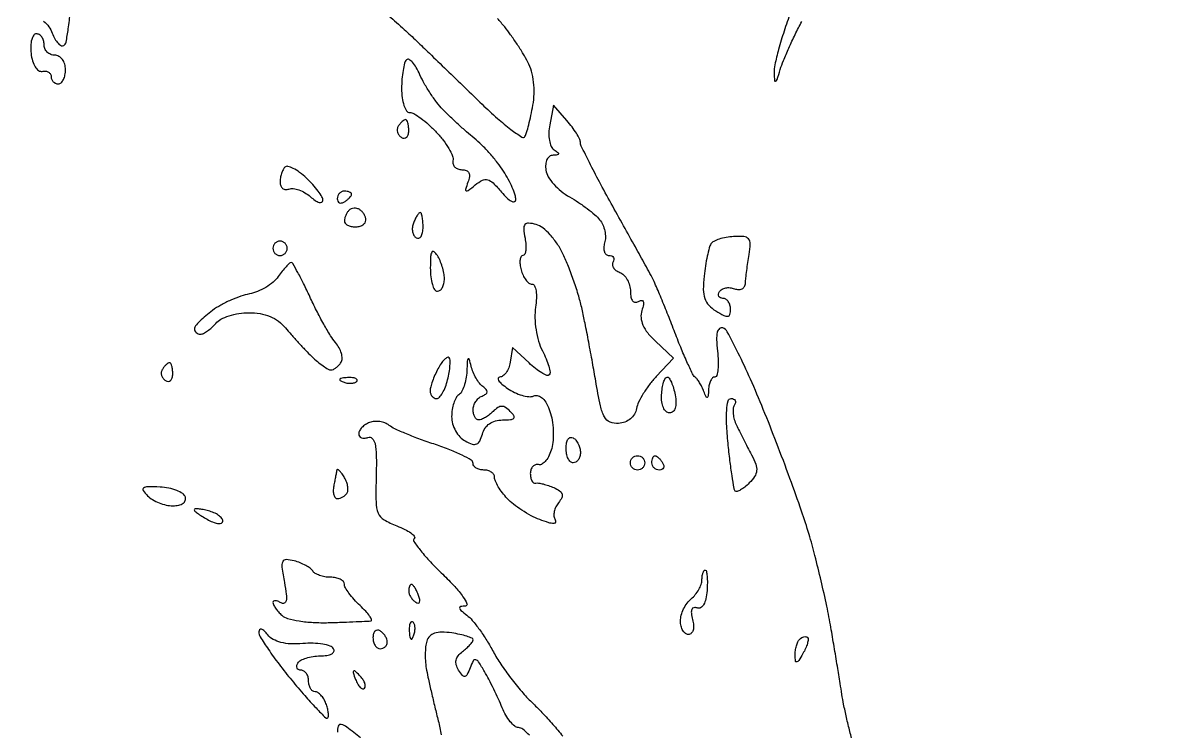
# Model space of a CAD drawing. Extents: x 0 to 102, y 0 to 135.
# Drawn here: x 12.95 to 26.6, y 105.44 to 113.83 of the extents above; entities that cross this region are included whole.
import ezdxf

# ---------------------------------------------------------------- set-up
doc = ezdxf.new("R2010")
doc.units = 0
doc.header["$MEASUREMENT"] = 0

msp = doc.modelspace()

# ---------------------------------------------------------------- linework, layer by layer
for points in [[(30.835569, 68.0607, 0.000004), (30.856286, 64.932268, 0.000002), (30.883525, 60.825814, 0.000002), (30.912326, 56.488502, 0.000002), (30.938318, 52.5789, -0.000116)], [(13.19298, 113.850661, -0.064026), (13.254578, 113.786802, -0.07142), (13.295338, 113.711641, 0.03599), (13.326942, 113.642044, 0.060599), (13.364122, 113.589883, 0.088488), (13.400723, 113.56183, 0.263621), (13.431156, 113.562989, 0.211185), (13.458164, 113.602384, 0.0104), (13.484486, 113.761528, 0.015338), (13.506592, 113.957301, 0.010338)], [(17.275985, 113.916417, -0.004039), (17.459759, 113.753083, -0.007606), (17.605014, 113.6178, -0.000507), (17.755732, 113.472791, -0.000208), (17.959796, 113.275895, -0.000206), (18.178614, 113.064413, -0.000265), (18.379735, 112.869668, 0.01155), (18.561525, 112.701422, 0.019984), (18.721145, 112.571375, 0.015643), (18.850766, 112.480313, 0.431575), (18.887125, 112.488968, 0.059129), (18.906077, 112.533287, 0.008972), (18.93163, 112.626326, 0.009944), (18.957757, 112.737804, 0.00846), (18.980983, 112.8564, 0.036819), (18.995075, 112.992885, 0.036282), (18.989112, 113.130642, 0.037973), (18.964171, 113.25915, 0.05332), (18.921499, 113.367827, 0.016448), (18.866835, 113.464737, 0.009289), (18.79459, 113.578685, 0.009265), (18.717373, 113.691031, 0.015003), (18.647154, 113.783267, 0.009977), (18.561031, 113.885381, 0.003066)], [(22.029221, 113.956567, 0.010179), (21.952257, 113.733741, 0.011804), (21.888397, 113.518648, 0.010885), (21.842793, 113.334864, 0.066176), (21.834072, 113.237467, 0.010406), (21.839802, 113.147578, 0.548545), (21.852566, 113.140887, 0.184639), (21.869275, 113.161338, 0.004493), (21.907211, 113.2794, -0.021882), (21.94517, 113.384805, -0.007579), (22.008831, 113.533475, -0.007512), (22.084012, 113.695362, -0.008663), (22.160657, 113.847335, 0.018294)], [(22.77224, 105.295325, -0.007647), (22.731223, 105.446752, -0.005877), (22.690922, 105.613256, -0.005946), (22.65691, 105.769885, -0.014048), (22.636251, 105.887525, 0.003408), (22.616386, 106.016717, 0.000925), (22.583193, 106.2208, 0.000936), (22.544667, 106.452233, 0.000972), (22.505755, 106.6806, 0.009406), (22.45774, 106.930897, 0.005418), (22.391003, 107.2305, 0.005411), (22.317442, 107.530017, 0.009012), (22.248233, 107.7804, 0.011661), (22.160003, 108.054871, 0.004184), (22.021978, 108.441724, 0.004148), (21.863542, 108.863447, 0.004902), (21.706505, 109.259517, 0.007384), (21.554075, 109.617999, 0.011104), (21.409681, 109.925493, 0.006164), (21.280557, 110.177466, 0.193139), (21.228262, 110.221813, 0.259978), (21.187814, 110.214162, 0.163251), (21.161936, 110.172096, 0.067722), (21.153897, 110.085557, 0.018403), (21.164825, 109.948246, -0.020531), (21.173678, 109.830686, -0.034384), (21.170247, 109.731677, -0.039225), (21.157092, 109.660108, -0.339902), (21.133012, 109.6416, 0.200049), (21.106655, 109.630615, 0.07915), (21.083299, 109.59811, 0.061595), (21.066248, 109.550221, 0.043511), (21.058721, 109.49355, -0.007783), (21.053929, 109.41464, -0.289553), (21.043663, 109.400847, -0.403256), (21.030405, 109.406444, -0.010258), (21.003736, 109.4724, 0.024343), (20.981124, 109.524084, 0.022866), (20.953163, 109.574449, 0.023515), (20.924245, 109.61676, 0.069482), (20.899409, 109.6416, -0.119977), (20.86984, 109.677776, -0.005735), (20.803487, 109.820582, -0.009116), (20.729107, 109.993959, -0.006415), (20.651533, 110.1915, 0.004583), (20.571219, 110.398242, 0.004843), (20.488555, 110.599695, 0.004635), (20.414044, 110.77191, 0.021869), (20.366126, 110.8683, 0.000372), (20.309877, 110.969854, 0.000051), (20.192839, 111.180735, 0.000059), (20.054187, 111.430433, 0.00005), (19.907586, 111.694309, -0.004246), (19.767729, 111.9511, -0.006277), (19.649815, 112.178889, -0.00311), (19.553695, 112.373436, -0.113654), (19.5426, 112.421615, 0.120142), (19.533303, 112.459749, 0.020356), (19.495867, 112.525286, 0.021221), (19.444419, 112.600146, 0.017474), (19.383509, 112.675544), (19.224418, 112.858978), (19.179739, 112.625255, 0.040538), (19.169373, 112.529518, 0.05131), (19.176102, 112.440814, 0.060134), (19.197877, 112.370009, 0.147462), (19.23308, 112.329161, -0.023148), (19.276201, 112.298832, -0.288149), (19.282766, 112.280871, -0.321285), (19.269395, 112.268702, -0.026271), (19.219466, 112.265495, 0.154311), (19.177455, 112.251675, 0.125632), (19.146911, 112.215178, 0.094395), (19.13198, 112.158744, 0.055923), (19.134866, 112.088952, 0.099194), (19.163166, 112.011615, 0.043558), (19.228193, 111.92347, 0.04083), (19.315923, 111.838991, 0.043268), (19.414612, 111.771702, -0.018015), (19.518947, 111.708025, -0.015692), (19.623464, 111.634136, -0.015968), (19.71379, 111.561288, -0.044144), (19.770725, 111.5028, -0.068222), (19.806995, 111.443304, -0.05015), (19.830661, 111.369687, -0.050673), (19.839001, 111.293859, -0.075309), (19.829561, 111.22785, 0.05862), (19.819527, 111.171189, 0.097377), (19.826081, 111.12329, 0.135751), (19.847675, 111.091724, 0.177059), (19.880292, 111.0798, -0.086585), (19.913143, 111.074068, -0.165448), (19.933844, 111.057553, -0.179296), (19.939212, 111.032927, -0.103718), (19.928779, 111.004065, 0.160704), (19.920964, 110.971409, 0.122111), (19.932855, 110.936327, 0.094924), (19.963522, 110.904004, 0.064087), (20.008386, 110.87982, -0.10731), (20.056735, 110.848129, -0.066492), (20.097666, 110.793611, -0.062048), (20.125366, 110.725697, -0.06593), (20.1348, 110.654462, 0.042873), (20.140765, 110.585023, 0.124536), (20.160229, 110.541342, 0.21742), (20.190585, 110.525706, 0.151401), (20.228464, 110.535502, -0.101002), (20.264957, 110.548916, -0.35087), (20.285248, 110.537191, -0.145492), (20.288401, 110.499281, -0.025343), (20.269977, 110.42908, 0.097772), (20.260348, 110.343779, 0.083544), (20.282695, 110.255979, 0.065983), (20.339025, 110.163625, 0.034298), (20.431008, 110.064498), (20.644189, 109.864226), (20.440021, 109.647163, 0.026556), (20.359712, 109.552145, 0.024174), (20.287198, 109.446209, 0.024938), (20.231703, 109.345121, 0.068367), (20.206476, 109.267877, -0.092136), (20.18155, 109.202233, -0.083526), (20.134035, 109.147322, -0.080006), (20.069134, 109.109196, -0.074668), (19.993971, 109.092197, -0.118854), (19.893475, 109.10875, -0.170848), (19.827353, 109.168916, -0.072329), (19.77927, 109.30077, -0.009628), (19.724305, 109.59282, 0.002922), (19.68567, 109.814416, 0.002264), (19.641093, 110.055294, 0.002289), (19.597446, 110.279711, 0.005511), (19.562552, 110.4453, 0.017571), (19.523126, 110.597262, 0.010509), (19.466183, 110.775024, 0.010515), (19.401967, 110.949829, 0.017935), (19.340109, 111.092563, 0.036007), (19.271049, 111.214078, 0.036422), (19.185508, 111.323935, 0.038918), (19.096996, 111.407825, 0.106657), (19.020553, 111.446491, 0.039707), (18.929483, 111.462725, 0.249203), (18.887249, 111.445294, 0.197297), (18.872112, 111.396589, 0.02516), (18.887581, 111.285678, -0.02895), (18.897978, 111.206761, -0.049237), (18.896297, 111.140277, -0.068513), (18.884096, 111.094498, -0.302092), (18.861989, 111.0798, 0.278802), (18.840589, 111.066862, 0.090612), (18.829116, 111.030097, 0.060046), (18.829018, 110.975455, 0.03442), (18.841287, 110.9106, 0.043905), (18.864447, 110.845857, 0.054691), (18.89731, 110.791102, 0.064813), (18.934348, 110.753608, 0.167047), (18.969869, 110.7414, -0.294746), (18.999743, 110.722114, -0.067621), (19.017713, 110.661728, -0.048534), (19.022781, 110.573255, -0.0276), (19.012608, 110.46645, 0.045356), (19.005196, 110.342027, 0.031301), (19.018413, 110.201428, 0.031413), (19.048923, 110.064425, 0.0476), (19.093844, 109.950988, -0.020037), (19.137777, 109.855725, -0.029342), (19.167979, 109.768512, -0.02899), (19.183545, 109.697823, -0.240529), (19.173731, 109.667531, -0.300941), (19.145395, 109.661765, -0.03703), (19.085843, 109.691115, -0.033908), (19.013046, 109.740889, -0.021303), (18.934843, 109.808122), (18.7389, 109.991657), (18.711866, 109.816628, -0.051758), (18.694294, 109.749675, -0.064707), (18.664121, 109.693015, -0.077983), (18.626603, 109.654648, -0.16162), (18.587292, 109.6416, 0.341917), (18.570043, 109.628243, 0.219731), (18.574789, 109.602107, 0.064796), (18.614322, 109.558951, 0.022193), (18.6817, 109.507154, 0.040258), (18.763754, 109.459018, 0.041756), (18.851483, 109.425334, 0.045403), (18.931935, 109.409661, 0.117552), (18.990141, 109.417411, -0.163501), (19.043847, 109.419683, -0.119712), (19.095997, 109.389814, -0.082169), (19.143493, 109.327126, -0.040087), (19.183078, 109.234607, -0.041698), (19.208262, 109.132057, -0.027909), (19.220529, 109.011802, -0.028133), (19.219294, 108.893081, -0.048417), (19.203222, 108.7956, -0.043793), (19.174446, 108.716199, -0.061774), (19.134596, 108.652441, -0.079241), (19.090424, 108.61286, -0.198678), (19.048661, 108.60525, 0.13237), (19.011249, 108.603333, 0.127606), (18.979264, 108.58291, 0.10924), (18.957809, 108.546383, 0.078528), (18.9504, 108.4995, 0.048678), (18.955046, 108.451893, 0.07899), (18.969038, 108.413822, 0.112983), (18.989705, 108.390954, 0.207791), (19.01385, 108.386031, -0.089744), (19.047967, 108.387041, -0.022532), (19.102786, 108.376243, -0.022276), (19.165347, 108.357977, -0.020803), (19.227509, 108.333851, -0.043537), (19.296666, 108.296175, -0.171854), (19.325351, 108.258013, -0.194147), (19.321803, 108.213401, -0.057526), (19.283676, 108.154926, 0.062024), (19.251778, 108.105033, 0.062744), (19.233244, 108.049033, 0.068994), (19.230223, 107.995655, 0.118635), (19.244052, 107.953562, -0.217787), (19.247798, 107.923677, -0.330424), (19.227505, 107.908933, -0.074695), (19.167732, 107.918519, -0.013799), (19.062142, 107.955363, -0.031597), (18.960754, 108.001432, -0.02141), (18.851406, 108.065866, -0.021617), (18.750737, 108.137511, -0.039776), (18.676607, 108.20537, -0.024956), (18.619498, 108.273155, -0.027286), (18.57123, 108.34437, -0.02818), (18.537064, 108.409241, -0.107515), (18.5274, 108.453663, 0.142554), (18.517619, 108.487273, 0.099664), (18.490123, 108.51591, 0.084368), (18.449006, 108.535202, 0.067698), (18.4005, 108.5418, -0.059406), (18.351969, 108.547586, -0.07832), (18.310877, 108.564654, -0.096705), (18.283355, 108.589926, -0.160145), (18.2736, 108.619601, 0.263608), (18.25234, 108.657124, 0.018766), (18.143131, 108.71711, 0.022537), (17.999649, 108.781133, 0.014824), (17.82945, 108.842295, -0.009031), (17.651729, 108.903845, -0.010478), (17.485021, 108.968969, -0.009589), (17.346575, 109.029563, -0.059555), (17.280627, 109.070059, 0.077106), (17.231112, 109.098131, 0.05449), (17.169109, 109.11416, 0.054199), (17.104689, 109.116468, 0.073615), (17.047977, 109.10382, 0.053521), (16.999031, 109.07875, 0.056814), (16.957593, 109.044285, 0.063595), (16.929371, 109.0061, 0.128058), (16.92, 108.97011, 0.150163), (16.928835, 108.941356, 0.152518), (16.952246, 108.922736, 0.116198), (16.987788, 108.917805, 0.068328), (17.029774, 108.927635, -0.304023), (17.080111, 108.916173, -0.137402), (17.113064, 108.85342, -0.049316), (17.128286, 108.717943, -0.009772), (17.12677, 108.473548, 0.009675), (17.12477, 108.160987, 0.094672), (17.151098, 108.032253, 0.162581), (17.219422, 107.95322, 0.043697), (17.370967, 107.88034, -0.022867), (17.465893, 107.839459, -0.043242), (17.537358, 107.796737, -0.065055), (17.577875, 107.7586, -0.385307), (17.576545, 107.731945, 0.362963), (17.573277, 107.695339, 0.01628), (17.65462, 107.586055, 0.020931), (17.768929, 107.454209, 0.012658), (17.914509, 107.307474, -0.014942), (18.055571, 107.163986, -0.031665), (18.153985, 107.0432, -0.053357), (18.201034, 106.959826, -0.532006), (18.182985, 106.931709, 0.039671), (18.126449, 106.925948, 0.405903), (18.114044, 106.908527, 0.180608), (18.129685, 106.880549, 0.013249), (18.199459, 106.824451, -0.056818), (18.264015, 106.762575, -0.016692), (18.348269, 106.65395, -0.016531), (18.435562, 106.524492, -0.017053), (18.513162, 106.390862, 0.025155), (18.600778, 106.245457, 0.014629), (18.719513, 106.079793, 0.014602), (18.848526, 105.920358, 0.023817), (18.968003, 105.793931, -0.011961), (19.087547, 105.673294, -0.008375), (19.21661, 105.531998, -0.008455), (19.335762, 105.392392, -0.017399)], [(31.042661, 24.1956, 0.000001), (31.037549, 23.023692, 0.000001), (31.032419, 21.846099, 0.000001), (31.02793, 20.814404, 0.000005)], [(18.941595, 105.403421, 0.025021), (18.860774, 105.475504, 0.165073), (18.810626, 105.493871, -0.169882), (18.766637, 105.510451, -0.046596), (18.713732, 105.563857, -0.041471), (18.661375, 105.639626, -0.033076), (18.617653, 105.72885, 0.009861), (18.57286, 105.832126, 0.006288), (18.516908, 105.950505, 0.006316), (18.459093, 106.065247, 0.011677), (18.408797, 106.156721, 0.010836), (18.339026, 106.271097, 0.188702), (18.304391, 106.296263, 0.348785), (18.274677, 106.283141, 0.029349), (18.237669, 106.201392, -0.021008), (18.202887, 106.121016, -0.237218), (18.176161, 106.100507, -0.278752), (18.146845, 106.111374, -0.027462), (18.101427, 106.175371, -0.072946), (18.074399, 106.236444, -0.121158), (18.072726, 106.292426, -0.116109), (18.097372, 106.344448, -0.063584), (18.148278, 106.393827, 0.021059), (18.196263, 106.433051, 0.026939), (18.236787, 106.47324, 0.026737), (18.266163, 106.509404, 0.158495), (18.2736, 106.532274, 0.300313), (18.260839, 106.551604, 0.02288), (18.199341, 106.574617, 0.02547), (18.117692, 106.596459, 0.016184), (18.020804, 106.613899, 0.031918), (17.901765, 106.623671, 0.083771), (17.817292, 106.610986, 0.12126), (17.760456, 106.575547, 0.116669), (17.725574, 106.517305, 0.052643), (17.712034, 106.451237, 0.022368), (17.707311, 106.360885, 0.021835), (17.710847, 106.263163, 0.026703), (17.72299, 106.172554, 0.007592), (17.744932, 106.065304, 0.002549), (17.780135, 105.909404, 0.002535), (17.820846, 105.737277, 0.002899), (17.861567, 105.573099, -0.024013), (17.895211, 105.407892, -0.021022)], [(16.94115, 105.373252, 0.007531), (16.779971, 105.499766, 0.10291), (16.713064, 105.5317, 0.389895), (16.679113, 105.513006, 0.083353), (16.667551, 105.44027, 0.102791)]]:
    msp.add_lwpolyline(points, format="xyb")
for points in [[(13.107381, 113.7024, 0.249719), (13.074872, 113.685084, 0.081602), (13.051527, 113.634059, 0.058686), (13.04024, 113.558875, 0.036601), (13.043931, 113.46975, 0.042591), (13.061933, 113.380801, 0.068835), (13.093532, 113.31047, 0.095899), (13.13349, 113.26766, 0.209497), (13.17645, 113.25825, -0.077768), (13.21685, 113.259955, -0.10725), (13.251136, 113.248336, -0.125576), (13.273897, 113.225352, -0.133456), (13.2822, 113.1948, 0.099038), (13.288659, 113.162513, 0.097945), (13.307051, 113.135051, 0.097945), (13.334513, 113.116659, 0.099038), (13.3668, 113.1102, 0.191087), (13.399107, 113.123015, 0.088204), (13.426549, 113.159902, 0.068025), (13.445166, 113.214646, 0.048028), (13.4514, 113.2794, 0.072314), (13.441936, 113.344492, 0.08892), (13.414388, 113.39925, 0.10214), (13.373209, 113.435639, 0.130775), (13.3245, 113.4486, -0.099038), (13.27607, 113.458288, -0.097945), (13.234877, 113.485877, -0.097945), (13.207288, 113.52707, -0.099038), (13.1976, 113.5755, 0.069375), (13.190838, 113.624001, 0.085452), (13.171098, 113.665123, 0.100013), (13.141785, 113.692618, 0.139401)], [(17.644776, 113.217359, 0.028412), (17.601684, 113.302997, 0.053083), (17.556069, 113.365681, 0.084278), (17.515195, 113.397898, 0.332705), (17.485409, 113.393609, 0.132421), (17.462937, 113.354551, 0.022572), (17.444581, 113.269944, 0.023258), (17.431837, 113.166006, 0.018876), (17.4276, 113.0538, 0.032332), (17.434593, 112.945775, 0.049789), (17.455814, 112.854638, 0.064184), (17.486758, 112.791623, 0.251654), (17.523649, 112.7718, -0.135501), (17.574029, 112.757892, -0.024413), (17.65576, 112.703459, -0.024753), (17.747694, 112.628221, -0.020175), (17.838512, 112.53915, -0.025699), (17.920628, 112.442323, -0.031572), (17.986448, 112.343777, -0.033041), (18.029715, 112.256378, -0.151904), (18.034854, 112.20075, 0.123187), (18.036295, 112.160469, 0.126476), (18.05657, 112.126064, 0.112918), (18.093182, 112.103019, 0.084425), (18.140336, 112.095, -0.088308), (18.193138, 112.085601, -0.193169), (18.223126, 112.058549, -0.153291), (18.230067, 112.012929, -0.051381), (18.212805, 111.94695, 0.011285), (18.182987, 111.861572, 0.401594), (18.191345, 111.844284, 0.258274), (18.215049, 111.847837, 0.007137), (18.299583, 111.914612, -0.053506), (18.383182, 111.968899, -0.186146), (18.44613, 111.975275, -0.131157), (18.510894, 111.937506, -0.021869), (18.608708, 111.830012, 0.025896), (18.673115, 111.760365, 0.069546), (18.727382, 111.72048, 0.195065), (18.761522, 111.716721, 0.328419), (18.778385, 111.738427, 0.086058), (18.77006, 111.79512, 0.021712), (18.737009, 111.882681, 0.021507), (18.689876, 111.980918, 0.020229), (18.633577, 112.076827, 0.023878), (18.562559, 112.176513, 0.014943), (18.470612, 112.286424, 0.014992), (18.37333, 112.389496, 0.026298), (18.286101, 112.46783, -0.009624), (18.197244, 112.542428, -0.00586), (18.09503, 112.633783, -0.005871), (17.995779, 112.726768, -0.010334), (17.916291, 112.80623, -0.028635), (17.843824, 112.890942, -0.016685), (17.766426, 113.00004, -0.016648), (17.695973, 113.114858, -0.026929)], [(17.474893, 112.6872, 0.145859), (17.457262, 112.681945, 0.040575), (17.434247, 112.664066, 0.037297), (17.410288, 112.638588, 0.031646), (17.388913, 112.608446, 0.108373), (17.376933, 112.574327, 0.099685), (17.379794, 112.537216, 0.095498), (17.397094, 112.502825, 0.090427), (17.42622, 112.476553, 0.136093), (17.458872, 112.467056, 0.190788), (17.486943, 112.477767, 0.140899), (17.505888, 112.508717, 0.067432), (17.5122, 112.555307, 0.026751), (17.509494, 112.605846, 0.042195), (17.501241, 112.648456, 0.051652), (17.489286, 112.678487, 0.279105)], [(16.300374, 111.996427, 0.028336), (16.220887, 112.063043, 0.043826), (16.144712, 112.110091, 0.053923), (16.081787, 112.133628, 0.264844), (16.046574, 112.123974, 0.080706), (16.024631, 112.093518, 0.037737), (16.006195, 112.048389, 0.036119), (15.993616, 111.997031, 0.042021), (15.9894, 111.94695, 0.093762), (15.997496, 111.904154, 0.135826), (16.020464, 111.87356, 0.143344), (16.054854, 111.860138, 0.109159), (16.09515, 111.865411, -0.121027), (16.146298, 111.870888, -0.052271), (16.213326, 111.854582, -0.047535), (16.284479, 111.82125, -0.04592), (16.34895, 111.774749, 0.030351), (16.405854, 111.730953, 0.073627), (16.45351, 111.708033, 0.170847), (16.483667, 111.709153, 0.308033), (16.497, 111.728741, 0.134233), (16.485153, 111.772073, 0.024953), (16.439241, 111.841597, 0.025147), (16.375652, 111.919621, 0.02063)], [(16.7508, 111.8412, 0.105053), (16.71852, 111.834342, 0.099167), (16.691051, 111.814882, 0.09642), (16.67264, 111.785807, 0.093332), (16.6662, 111.751607, 0.108972), (16.672823, 111.721579, 0.182303), (16.691051, 111.703691, 0.161196), (16.718474, 111.701059, 0.082592), (16.7508, 111.7143, 0.029505), (16.783183, 111.737057, 0.035638), (16.810549, 111.762186, 0.038439), (16.829855, 111.786065, 0.151918), (16.8354, 111.803893, 0.210953), (16.829101, 111.818159, 0.081139), (16.810549, 111.830241, 0.061769), (16.783189, 111.838464, 0.042167)], [(16.9318, 111.622407, 0.081757), (16.899914, 111.63553, 0.074868), (16.864493, 111.638292, 0.077739), (16.831056, 111.630575, 0.101199), (16.8049, 111.6133, 0.055296), (16.784187, 111.587418, 0.038722), (16.766692, 111.554383, 0.039128), (16.754739, 111.519645, 0.063383), (16.7508, 111.4887, 0.17482), (16.760503, 111.461798, 0.093122), (16.788077, 111.438909, 0.073362), (16.829151, 111.423419, 0.053595), (16.8777, 111.4182, 0.06085), (16.926226, 111.424128, 0.079459), (16.967323, 111.441585, 0.097386), (16.994837, 111.467445, 0.156819), (17.0046, 111.497807, 0.079017), (16.999228, 111.531591, 0.05339), (16.983215, 111.567246, 0.052641), (16.95965, 111.599299, 0.069632)], [(17.648151, 111.5874, 0.220306), (17.63243, 111.58012, 0.031518), (17.61067, 111.550919, 0.030936), (17.587924, 111.510778, 0.021825), (17.567246, 111.463209, 0.066719), (17.555084, 111.411996, 0.072258), (17.557355, 111.360812, 0.081026), (17.573184, 111.317487, 0.126981), (17.600495, 111.289016, 0.214542), (17.631075, 111.284991, 0.177225), (17.657634, 111.304872, 0.099152), (17.675625, 111.349948, 0.045552), (17.6814, 111.413207, 0.017964), (17.679, 111.479979, 0.029198), (17.671633, 111.536231, 0.029196), (17.661132, 111.577881, 0.327354)], [(21.355257, 111.303607, 0.030274), (21.26716, 111.293331, 0.035087), (21.185298, 111.272708, 0.037673), (21.119957, 111.245676, 0.137981), (21.087245, 111.2157, 0.074096), (21.06704, 111.168809, 0.012217), (21.044076, 111.072684, 0.013195), (21.022651, 110.957352, 0.011318), (21.006075, 110.835, 0.027595), (20.997096, 110.677208, 0.082247), (21.014544, 110.570754, 0.106684), (21.061857, 110.491672, 0.067419), (21.145477, 110.423433, 0.016025), (21.2412, 110.368909, 0.152893), (21.286904, 110.360484, 0.311185), (21.311604, 110.382346, 0.0608), (21.3192, 110.444583, 0.068464), (21.312489, 110.493361, 0.084869), (21.292882, 110.534713, 0.099833), (21.263772, 110.562363, 0.141097), (21.229607, 110.5722, -0.102575), (21.199338, 110.578476, -0.178572), (21.18102, 110.595966, -0.16638), (21.177713, 110.622211, -0.087518), (21.190016, 110.653105, -0.126981), (21.218487, 110.680416, -0.081026), (21.261812, 110.696245, -0.072258), (21.312996, 110.698516, -0.066719), (21.364209, 110.686354, 0.081649), (21.41312, 110.676262, 0.12914), (21.454698, 110.6854, 0.145579), (21.483143, 110.71256, 0.115214), (21.495357, 110.753499, -0.013046), (21.500484, 110.812553, -0.004136), (21.511154, 110.90032, -0.004126), (21.524671, 110.998002, -0.004579), (21.539367, 111.092107, 0.029254), (21.552636, 111.217323, 0.193192), (21.532365, 111.27563, 0.198898), (21.477832, 111.302774, 0.031203)], [(15.9894, 111.249, 0.099038), (15.957113, 111.242541, 0.097945), (15.929651, 111.224149, 0.097945), (15.911259, 111.196687, 0.099038), (15.9048, 111.1644, 0.099038), (15.911259, 111.132113, 0.097945), (15.929651, 111.104651, 0.097945), (15.957113, 111.086259, 0.099038), (15.9894, 111.0798, 0.099038), (16.021687, 111.086259, 0.097945), (16.049149, 111.104651, 0.097945), (16.067541, 111.132113, 0.099038), (16.074, 111.1644, 0.099038), (16.067541, 111.196687, 0.097945), (16.049149, 111.224149, 0.097945), (16.021687, 111.242541, 0.099038)], [(17.8506, 111.0798, 0.07201), (17.811487, 111.124621, 0.473162), (17.78598, 111.120127, 0.116665), (17.770876, 111.06765, 0.010814), (17.767295, 110.93175, 0.029148), (17.772944, 110.826406, 0.045617), (17.791232, 110.737567, 0.057513), (17.818122, 110.675543, 0.267845), (17.8506, 110.6568, 0.17131), (17.882775, 110.668157, 0.095191), (17.909968, 110.70029, 0.075283), (17.92813, 110.748215, 0.055234), (17.933905, 110.80485, 0.044274), (17.927474, 110.870772, 0.027121), (17.908899, 110.946687, 0.027075), (17.882118, 111.020437, 0.042844)], [(16.120664, 110.9952, 0.191821), (16.100472, 110.987158, 0.016475), (16.060624, 110.946859, 0.019884), (16.015182, 110.893675, 0.014073), (15.968328, 110.830634, -0.065498), (15.907828, 110.764617, -0.038816), (15.820814, 110.702422, -0.038191), (15.72263, 110.652963, -0.052776), (15.628015, 110.625259, 0.038886), (15.526548, 110.59858, 0.021259), (15.406882, 110.551149, 0.02107), (15.288716, 110.492309, 0.031323), (15.191243, 110.430275, 0.017605), (15.109967, 110.366596, 0.023278), (15.040931, 110.302751, 0.021709), (14.989641, 110.245953, 0.16374), (14.976859, 110.21265, 0.117604), (14.981569, 110.188454, 0.105176), (14.996789, 110.167838, 0.097005), (15.020293, 110.154009, 0.084811), (15.048441, 110.1492, 0.117955), (15.084133, 110.157739, 0.036411), (15.131811, 110.186477, 0.034151), (15.182222, 110.227535, 0.031583), (15.228, 110.2761, -0.100543), (15.288569, 110.324846, -0.041045), (15.38656, 110.365723, -0.038475), (15.502455, 110.393624, -0.039856), (15.619887, 110.403, -0.04233), (15.753764, 110.391646, -0.055877), (15.871328, 110.357731, -0.060232), (15.971455, 110.301354, -0.062821), (16.053678, 110.223423, 0.008911), (16.121913, 110.143154, 0.005308), (16.205829, 110.049943, 0.005312), (16.291451, 109.958807, 0.009151), (16.364902, 109.885023, 0.017868), (16.43236, 109.824213, 0.022191), (16.499428, 109.772854, 0.02122), (16.558299, 109.735392, 0.131824), (16.592559, 109.7262, 0.111894), (16.620953, 109.732635, 0.050163), (16.653842, 109.752617, 0.046201), (16.685817, 109.781727, 0.046621), (16.711795, 109.816131, 0.142631), (16.724223, 109.860998, 0.065582), (16.715433, 109.921568, 0.057126), (16.688385, 109.987518, 0.050261), (16.646132, 110.048781, -0.03842), (16.587553, 110.129562, -0.010079), (16.506579, 110.26762, -0.010177), (16.420493, 110.429036, -0.010268), (16.341311, 110.59335, 0.007141), (16.268267, 110.747383, 0.011263), (16.20077, 110.877157, 0.005415), (16.140841, 110.983553, 0.267896)], [(14.683093, 109.8108, 0.145859), (14.665462, 109.805545, 0.040575), (14.642447, 109.787666, 0.037297), (14.618488, 109.762188, 0.031646), (14.597113, 109.732046, 0.108373), (14.585133, 109.697927, 0.099685), (14.587994, 109.660816, 0.095498), (14.605294, 109.626425, 0.090427), (14.63442, 109.600153, 0.136093), (14.667072, 109.590656, 0.190788), (14.695143, 109.601367, 0.140899), (14.714088, 109.632317, 0.067432), (14.7204, 109.678907, 0.026751), (14.717694, 109.729446, 0.042195), (14.709441, 109.772056, 0.051652), (14.697486, 109.802087, 0.279105)], [(17.988472, 109.870328, 0.337181), (17.966753, 109.873278, 0.067883), (17.933666, 109.848073, 0.046995), (17.895365, 109.801697, 0.026256), (17.857454, 109.739007, 0.019539), (17.822448, 109.666967, 0.019071), (17.792865, 109.591836, 0.019368), (17.772005, 109.523981, 0.06497), (17.766, 109.477962, 0.08227), (17.771705, 109.443527, 0.092341), (17.788157, 109.414285, 0.100644), (17.812659, 109.394732, 0.118782), (17.841429, 109.3878, 0.213803), (17.874207, 109.402488, 0.04856), (17.911029, 109.452861, 0.041994), (17.945642, 109.52447, 0.030109), (17.972446, 109.609283, 0.019563), (17.990847, 109.696995, 0.026593), (18.000084, 109.777326, 0.025651), (18.000736, 109.842366, 0.188209)], [(18.2509, 109.7685, 0.010342), (18.228023, 109.85263, 0.588461), (18.215353, 109.855474, 0.168352), (18.205084, 109.830792, 0.0044), (18.198814, 109.710043, -0.033167), (18.188822, 109.619064, -0.037413), (18.167032, 109.533901, -0.04057), (18.13765, 109.465623, -0.133217), (18.1044, 109.4301, 0.129409), (18.071877, 109.39587, 0.045798), (18.044651, 109.333386, 0.041723), (18.026048, 109.256025, 0.038165), (18.0198, 109.174284, 0.069446), (18.031613, 109.089641, 0.057011), (18.066453, 109.005182, 0.058527), (18.118126, 108.933114, 0.085312), (18.179662, 108.885198, 0.039748), (18.263885, 108.848397, 0.18037), (18.316527, 108.849682, 0.190625), (18.353714, 108.884888, 0.045091), (18.383241, 108.966821, -0.08383), (18.414733, 109.036767, -0.092172), (18.466647, 109.089863, -0.087182), (18.536747, 109.122771, -0.066343), (18.621, 109.134, 0.019148), (18.717734, 109.137706, 0.191066), (18.753465, 109.15515, 0.346684), (18.755579, 109.184623, 0.04743), (18.71352, 109.23552, 0.049631), (18.658298, 109.280746, 0.147822), (18.612, 109.29474, 0.147822), (18.565702, 109.280746, 0.049631), (18.51048, 109.23552, -0.030136), (18.466639, 109.196668, -0.031128), (18.4189, 109.163821, -0.032763), (18.374189, 109.140832, -0.102712), (18.34128, 109.134, -0.172346), (18.315456, 109.143174, -0.093787), (18.293481, 109.169206, -0.074189), (18.278614, 109.208001, -0.054516), (18.2736, 109.25385, -0.080037), (18.281498, 109.302874, -0.064268), (18.304664, 109.351099, -0.065096), (18.338919, 109.391259, -0.087504), (18.37935, 109.416609, 0.050086), (18.424814, 109.4406, 0.22851), (18.439657, 109.465597, 0.215412), (18.429723, 109.493879, 0.044827), (18.389137, 109.529409, -0.071473), (18.349306, 109.5682, -0.032937), (18.308945, 109.628472, -0.031778), (18.274143, 109.698595, -0.038099)], [(16.78605, 109.634921, 0.018894), (16.722911, 109.629926, 0.168741), (16.698228, 109.61797, 0.470617), (16.699687, 109.602552, 0.054073), (16.734937, 109.583809, 0.051402), (16.781203, 109.570608, 0.05415), (16.828372, 109.567442, 0.060344), (16.869429, 109.574139, 0.126455), (16.897088, 109.590488, 0.296942), (16.900997, 109.609003, 0.208169), (16.885554, 109.624624, 0.077125), (16.844947, 109.633991, 0.028489)], [(20.569088, 109.64154, -0.256711), (20.592325, 109.628802, -0.037109), (20.61881, 109.579454, -0.034418), (20.643721, 109.511125, -0.022979), (20.663106, 109.4301, -0.035721), (20.673747, 109.339934, -0.087126), (20.665253, 109.273813, -0.142331), (20.638812, 109.233834, -0.177764), (20.597318, 109.2186, -0.191041), (20.556961, 109.234604, -0.09966), (20.525163, 109.279422, -0.073078), (20.506148, 109.347464, -0.046094), (20.5033, 109.43004, -0.023817), (20.51186, 109.511066, -0.037187), (20.527657, 109.579387, -0.042434), (20.547572, 109.628339, -0.281739)], [(21.32549, 109.3878, -0.105059), (21.355228, 109.381482, -0.180114), (21.373115, 109.36396, -0.164357), (21.376114, 109.33764, -0.085522), (21.363627, 109.306641, 0.116224), (21.349642, 109.264745, 0.048531), (21.350015, 109.204822, 0.044525), (21.363028, 109.137956, 0.043668), (21.387726, 109.073991, 0.002589), (21.42361, 109.001733, 0.00119), (21.471078, 108.907937, 0.001178), (21.52149, 108.809483, 0.001631), (21.567202, 108.721432, -0.030828), (21.617007, 108.610046, -0.110417), (21.627736, 108.533302, -0.128402), (21.604146, 108.465855, -0.048422), (21.540125, 108.388068, -0.024932), (21.487072, 108.340057, -0.040657), (21.437151, 108.30558, -0.050012), (21.396528, 108.287282, -0.303119), (21.375355, 108.293036, -0.138975), (21.360754, 108.323999, -0.00371), (21.336898, 108.474674, -0.00748), (21.312641, 108.653733, -0.005019), (21.290038, 108.85905, -0.011239), (21.272263, 109.089037, -0.03041), (21.273269, 109.252653, -0.04198), (21.289496, 109.3594, -0.347008)], [(19.458, 108.9225, -0.08825), (19.490388, 108.893538, -0.053305), (19.517749, 108.849763, -0.051278), (19.536325, 108.798817, -0.061875), (19.5426, 108.748307, -0.067639), (19.536267, 108.701709, -0.08433), (19.517749, 108.66221, -0.09965), (19.490261, 108.635796, -0.142666), (19.458, 108.6264, -0.195654), (19.425684, 108.639549, -0.086673), (19.398251, 108.677569, -0.066561), (19.379627, 108.733922, -0.0466), (19.3734, 108.800593, -0.047867), (19.379452, 108.863669, -0.104212), (19.398251, 108.908258, -0.181468), (19.426011, 108.927458, -0.202618)], [(20.2194, 108.711, -0.099038), (20.251687, 108.704541, -0.097945), (20.279149, 108.686149, -0.097945), (20.297541, 108.658687, -0.099038), (20.304, 108.6264, -0.099038), (20.297541, 108.594113, -0.097945), (20.279149, 108.566651, -0.097945), (20.251687, 108.548259, -0.099038), (20.2194, 108.5418, -0.099038), (20.187113, 108.548259, -0.097945), (20.159651, 108.566651, -0.097945), (20.141259, 108.594113, -0.099038), (20.1348, 108.6264, -0.099038), (20.141259, 108.658687, -0.097945), (20.159651, 108.686149, -0.097945), (20.187113, 108.704541, -0.099038)], [(20.425907, 108.711, -0.151918), (20.443735, 108.705455, -0.038439), (20.467614, 108.686149, -0.035638), (20.492743, 108.658783, -0.029505), (20.5155, 108.6264, -0.082592), (20.528741, 108.594074, -0.161196), (20.526109, 108.566651, -0.182303), (20.508221, 108.548423, -0.108972), (20.478193, 108.5418, -0.093332), (20.443993, 108.54824, -0.09642), (20.414918, 108.566651, -0.099167), (20.395458, 108.59412, -0.105053), (20.3886, 108.6264, -0.042167), (20.391336, 108.658789, -0.061769), (20.399559, 108.686149, -0.081139), (20.411641, 108.704701, -0.210953)], [(16.746513, 108.461239, 0.018891), (16.716097, 108.505524, 0.043897), (16.68934, 108.535584, 0.099658), (16.670626, 108.54724, 0.46699), (16.661023, 108.5418, -0.001262), (16.656402, 108.516995, -0.000201), (16.647211, 108.468436, -0.000222), (16.636333, 108.411234, -0.000195), (16.624913, 108.35145, 0.045521), (16.619329, 108.294753, 0.073809), (16.626082, 108.24689, 0.105919), (16.643446, 108.214997, 0.218684), (16.668693, 108.2034, 0.080588), (16.699369, 108.208377, 0.05343), (16.731881, 108.223225, 0.052447), (16.761225, 108.245071, 0.06822), (16.782525, 108.270889, 0.131214), (16.792971, 108.30556, 0.054724), (16.789152, 108.354644, 0.049042), (16.773158, 108.409239, 0.045296)], [(14.570115, 108.339085, 0.009956), (14.422204, 108.343574, 0.156586), (14.374586, 108.328833, 0.416522), (14.369318, 108.298256, 0.041688), (14.422318, 108.235596, 0.064257), (14.480321, 108.190852, 0.039127), (14.558354, 108.153109, 0.038639), (14.643049, 108.127368, 0.054508), (14.721407, 108.1188, 0.050914), (14.791655, 108.125972, 0.1022), (14.842627, 108.147955, 0.15261), (14.868543, 108.181553, 0.170605), (14.869204, 108.222289, 0.169682), (14.837731, 108.263016, 0.051151), (14.767117, 108.299287, 0.044746), (14.673925, 108.326374, 0.03581)], [(15.1434, 108.058713, 0.016375), (15.07851, 108.07343, 0.028638), (15.023903, 108.080737, 0.030208), (14.983569, 108.081357, 0.401085), (14.9742, 108.071556, 0.224557), (14.982031, 108.054999, 0.015673), (15.023903, 108.022778, 0.019817), (15.078572, 107.986575, 0.013472), (15.1434, 107.9496, 0.034047), (15.208528, 107.920255, 0.069989), (15.263054, 107.908319, 0.128234), (15.298552, 107.914753, 0.292), (15.3126, 107.936756, 0.176888), (15.30056, 107.969725, 0.061565), (15.262897, 108.004636, 0.051816), (15.208155, 108.036053, 0.040443)], [(16.15745, 107.466814, 0.050841), (16.061673, 107.481699, 0.308247), (16.02095, 107.456987, 0.143088), (16.011368, 107.390496, 0.01108), (16.040941, 107.210996, -0.01381), (16.063232, 107.070932, -0.073545), (16.061948, 106.993652, -0.267693), (16.039117, 106.965794, -0.232744), (16.00111, 106.969463, 0.0388), (15.964147, 106.988519, 0.08377), (15.933091, 106.995834, 0.158962), (15.913062, 106.990695, 0.256507), (15.9048, 106.97565, 0.122826), (15.911527, 106.948678, 0.028956), (15.935864, 106.908693, 0.028106), (15.970071, 106.864694, 0.024444), (16.01055, 106.822607, 0.125396), (16.078773, 106.784758, 0.025258), (16.215705, 106.756072, 0.025213), (16.382656, 106.738378, 0.021234), (16.56045, 106.736119, 0.001292), (16.734832, 106.74176, 0.001788), (16.891243, 106.747784, 0.001113), (17.022781, 106.753615, 0.022202), (17.062852, 106.757269, 0.48931), (17.071828, 106.772751, 0.057111), (17.049604, 106.813541, 0.035002), (17.002942, 106.870899, 0.016967), (16.935952, 106.937696, -0.021616), (16.86507, 107.009699, -0.02602), (16.805188, 107.083404, -0.026125), (16.762124, 107.149418, -0.13221), (16.7508, 107.191496, 0.19262), (16.738377, 107.222547, 0.087697), (16.702564, 107.248917, 0.067532), (16.649438, 107.266811, 0.047543), (16.586593, 107.2728, -0.041463), (16.520367, 107.278301, -0.043629), (16.457117, 107.294652, -0.047787), (16.405627, 107.31862, -0.122114), (16.376411, 107.347188, 0.097384), (16.347004, 107.378899, 0.032234), (16.293127, 107.413013, 0.030685), (16.227041, 107.444018, 0.030395)], [(21.019694, 107.3574, -0.363265), (21.034079, 107.34536, -0.022548), (21.041951, 107.286045, -0.024969), (21.044848, 107.207621, -0.01498), (21.040844, 107.114489, -0.034275), (21.027042, 107.017561, -0.077712), (21.000676, 106.948577, -0.133543), (20.964949, 106.912872, -0.224921), (20.923523, 106.909671, 0.143062), (20.884988, 106.912807, 0.254516), (20.861327, 106.892818, 0.124685), (20.855586, 106.8463, 0.032632), (20.86994, 106.771883, -0.045942), (20.881391, 106.702669, -0.085472), (20.87582, 106.64623, -0.129315), (20.854657, 106.609788, -0.199451), (20.821467, 106.596, -0.164607), (20.785431, 106.608194, -0.095712), (20.75475, 106.64266, -0.0768), (20.734016, 106.694088, -0.057547), (20.727, 106.754841, -0.067559), (20.736303, 106.823377, -0.044533), (20.764277, 106.89796, -0.044279), (20.805325, 106.96701, -0.063393), (20.8539, 107.019, 0.048188), (20.902456, 107.067909, 0.041499), (20.943523, 107.127615, 0.04354), (20.971682, 107.188603, 0.086594), (20.9808, 107.240859, -0.031666), (20.98363, 107.285504, -0.048913), (20.992225, 107.323166, -0.062793), (21.004749, 107.349256, -0.254766)], [(17.545449, 107.1882, 0.219607), (17.532725, 107.182328, 0.077771), (17.521967, 107.164815, 0.059132), (17.514634, 107.139075, 0.039867), (17.5122, 107.108593, 0.088797), (17.518334, 107.074324, 0.053277), (17.536767, 107.037187, 0.051183), (17.563841, 107.002974, 0.061454), (17.595831, 106.977299, 0.1144), (17.624374, 106.967657, 0.32948), (17.641273, 106.977755, 0.155351), (17.64391, 107.007857, 0.036408), (17.62908, 107.056906, 0.020646), (17.607359, 107.107199, 0.029555), (17.58373, 107.149632, 0.029412), (17.561277, 107.18069, 0.2252)], [(17.563313, 106.742287, 0.296942), (17.544797, 106.746197, 0.208169), (17.529176, 106.730754, 0.077125), (17.519809, 106.690147, 0.028489), (17.518879, 106.63125, 0.018894), (17.523874, 106.568111, 0.168741), (17.53583, 106.543428, 0.470617), (17.551248, 106.544887, 0.054073), (17.569991, 106.580137, 0.051402), (17.583192, 106.626403, 0.05415), (17.586358, 106.673572, 0.060344), (17.579661, 106.714629, 0.126455)], [(15.844041, 106.592527, 0.033434), (15.803494, 106.637313, 0.114038), (15.770001, 106.657439, 0.292229), (15.748491, 106.651841, 0.18185), (15.738291, 106.626869, 0.147881), (15.754228, 106.568286, 0.009585), (15.851761, 106.418908, 0.013302), (15.978092, 106.243512, 0.00949), (16.12835, 106.053769, 0.006889), (16.281269, 105.873149, 0.011571), (16.4152, 105.726309, 0.005305), (16.529723, 105.60896, 0.414677), (16.553341, 105.608941, 0.191886), (16.562468, 105.630159, 0.037435), (16.560442, 105.672546, 0.034873), (16.550305, 105.724604, 0.026099), (16.53224, 105.780191, 0.044155), (16.506243, 105.833375, 0.051229), (16.472374, 105.878366, 0.058646), (16.436144, 105.909256, 0.14828), (16.403349, 105.9192, -0.164455), (16.37453, 105.928942, -0.095748), (16.349992, 105.956477, -0.076852), (16.333411, 105.997564, -0.057609), (16.3278, 106.0461, 0.06887), (16.321087, 106.094603, 0.085131), (16.301482, 106.135723, 0.099915), (16.272372, 106.163218, 0.140337), (16.238207, 106.173, -0.108972), (16.208179, 106.179623, -0.182303), (16.190291, 106.197851, -0.161196), (16.187659, 106.225274, -0.082592), (16.2009, 106.2576, -0.132684), (16.235592, 106.29014, -0.044834), (16.299955, 106.317349, -0.040854), (16.379894, 106.335955, -0.036773), (16.464686, 106.3422, 0.036331), (16.544664, 106.348019, 0.087667), (16.600767, 106.36662, 0.173341), (16.626001, 106.394676, 0.240162), (16.623272, 106.427816, 0.178334), (16.583044, 106.459313, 0.037077), (16.49436, 106.480752, 0.034625), (16.38192, 106.491335, 0.026684), (16.258729, 106.487794, -0.03054), (16.117168, 106.484817, -0.051884), (16.000053, 106.501764, -0.064258), (15.90856, 106.537855, -0.099782)], [(17.1738, 106.6383, 0.139169), (17.141682, 106.647432, 0.191142), (17.114051, 106.636483, 0.138808), (17.095398, 106.605361, 0.066118), (17.0892, 106.558693, 0.062283), (17.095506, 106.508262, 0.080552), (17.114051, 106.465544, 0.097988), (17.141535, 106.436954, 0.153634), (17.1738, 106.4268, 0.092995), (17.206095, 106.432859, 0.096318), (17.233549, 106.450185, 0.099231), (17.251923, 106.476033, 0.105429), (17.2584, 106.506407, 0.089642), (17.252199, 106.540719, 0.053229), (17.233549, 106.577989, 0.051032), (17.206161, 106.612395, 0.06081)], [(22.229355, 106.560045, -0.22822), (22.237624, 106.536416, -0.040891), (22.228374, 106.489299, -0.036971), (22.207292, 106.431453, -0.025833), (22.175527, 106.369695, -0.009073), (22.125184, 106.286627, -0.200091), (22.102492, 106.270672, -0.446695), (22.087501, 106.281427, -0.022266), (22.083173, 106.34925, -0.038261), (22.086351, 106.40467, -0.03547), (22.097923, 106.46042, -0.037424), (22.115513, 106.508547, -0.090291), (22.137, 106.5396, -0.061883), (22.161245, 106.558487, -0.080251), (22.187394, 106.568871, -0.097827), (22.211301, 106.569417, -0.154511)], [(16.930498, 106.11096, 0.011214), (16.874616, 106.163991, 0.400052), (16.85827, 106.163594, 0.286372), (16.853861, 106.144556, 0.008399), (16.883139, 106.063601, 0.036269), (16.908687, 106.008814, 0.070189), (16.937846, 105.970376, 0.120343), (16.965573, 105.953675, 0.278911), (16.988261, 105.959261, 0.20742), (16.9985, 105.98517, 0.082976), (16.990829, 106.023358, 0.063152), (16.967265, 106.06754, 0.043285)]]:
    msp.add_lwpolyline(points, format="xyb", close=True)

doc.saveas('drawing.dxf')
